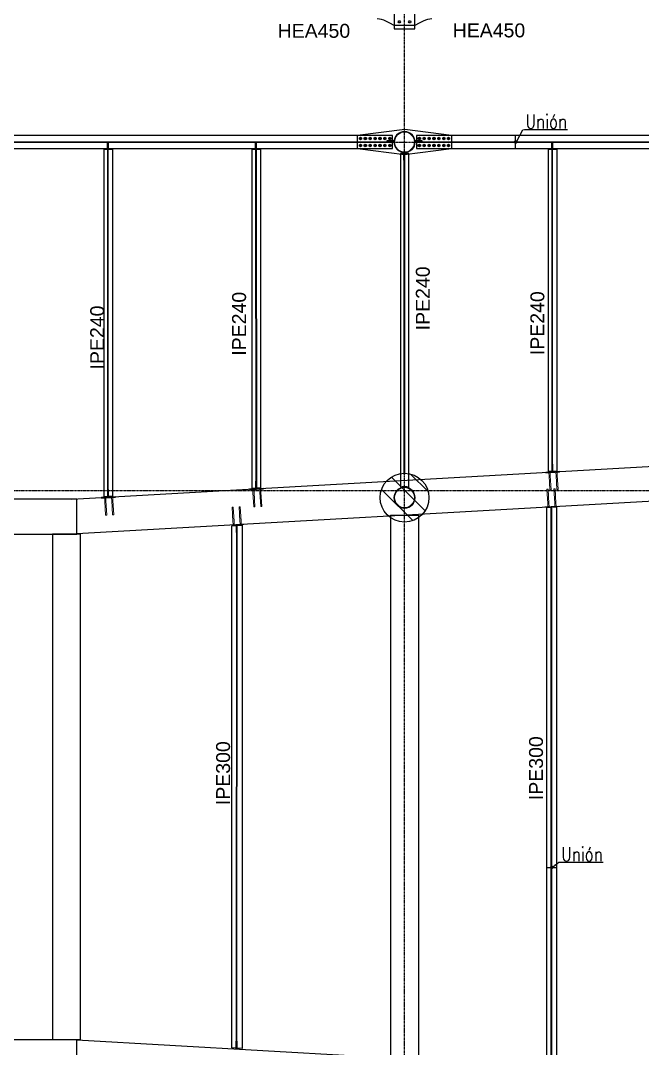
# Model space of a CAD drawing. Header units: millimetres. Extents: x -12345 to 95575, y -10691 to 31862.
# Drawn here: x 45490 to 54414, y 9000 to 23742 of the extents above; entities that cross this region are included whole.
import ezdxf
from ezdxf.enums import TextEntityAlignment as Align

# ---------------------------------------------------------------- set-up
doc = ezdxf.new("R2010")
doc.units = ezdxf.units.MM
doc.header["$LTSCALE"] = 0.9
doc.linetypes.add('DXK_LINE_DOT3', pattern=[5.9187, 2.979, -0.9799, 0.9799, -0.9799])
doc.layers.get('0').update_dxf_attribs({"color": 255})
for name, color, linetype, lineweight in [('E_COLUMNAS', 1, 'Continuous', 18), ('E_COLUMNAS-1', 1, 'Continuous', 25), ('E_TEXTO', 3, 'Continuous', 9), ('E_VIGAS-1', 254, 'Continuous', 25), ('E_VIGAS-2', 5, 'Continuous', 25), ('HCB_VARILLA', 5, 'Continuous', 15), ('TUBO-REDONDO', 1, 'Continuous', 9)]:
    doc.layers.add(name, color=color, linetype=linetype, lineweight=lineweight)
for name, color, linetype in [('HCB-EJES', 1, 'Continuous'), ('HCB-PLATINAS', 3, 'Continuous'), ('HCB_ALMA', 252, 'Continuous'), ('HCB_PANTALLAS', 6, 'Continuous'), ('HCB_VIGAS', 4, 'Continuous'), ('UNIÒN', 6, 'Continuous')]:
    doc.layers.add(name, color=color, linetype=linetype)
doc.styles.add('CNI_COTAS', font='romans.shx', dxfattribs={"width": 0.8})
doc.styles.add('VERDANA', font='arial.ttf')
doc.dimstyles.new('UNIÒN', dxfattribs={"dimscale": 0, "dimtxt": 200, "dimasz": 60, "dimexe": 4, "dimexo": 4, "dimgap": 15, "dimtad": 1, "dimdec": 0, "dimzin": 4, "dimdsep": 46, "dimtxsty": 'CNI_COTAS', "dimcen": -0.09, "dimclrd": 6, "dimclrt": 3, "dimadec": 0, "dimazin": 0, "dimtfac": 1, "dimtdec": 0, "dimtmove": 2, "dimatfit": 0, "dimfxl": 0.05, "dimtolj": 1, "dimtzin": 0, "dimarcsym": 0})

msp = doc.modelspace()

# ---------------------------------------------------------------- hatches: boundary and pattern name
at = {"layer": 'E_COLUMNAS'}
h = msp.add_hatch(dxfattribs=at)
h.set_pattern_fill('FP_23', color=256, scale=1000, style=0, pattern_type=2)
h.set_pattern_definition([(135, (82662.16, -140662), (-159.09903, -159.09903), [])])
h.paths.add_polyline_path([(51032.5, 16551.5), (51095.9, 16563.4), (51156.2, 16586.7), (51211.1, 16620.7), (51258.8, 16664.2), (51297.7, 16715.7), (51326.5, 16773.6), (51344.2, 16835.7), (51350.2, 16900), (51344.2, 16964.3), (51326.5, 17026.4), (51297.7, 17084.3), (51258.8, 17135.8), (51211.1, 17179.3), (51156.2, 17213.3), (51095.9, 17236.6), (51032.5, 17248.5), (50967.9, 17248.5), (50904.4, 17236.6), (50844.2, 17213.3), (50789.2, 17179.3), (50741.5, 17135.8), (50702.6, 17084.3), (50673.8, 17026.4), (50656.1, 16964.3), (50650.2, 16900), (50656.1, 16835.7), (50673.8, 16773.6), (50702.6, 16715.7), (50741.5, 16664.2), (50789.2, 16620.7), (50844.2, 16586.7), (50904.4, 16563.4), (50967.9, 16551.5)])

# ---------------------------------------------------------------- linework, layer by layer
at = {"color": 1, "linetype": 'Continuous'}
for centre, radius, start, end in [((50367.4, 22050.1), 11.5, 18.0268, 198.0268), ((50367.4, 22050.1), 11.5, 198.0268, 18.0268), ((50367.4, 22050.1), 10, 90.0268, 270.0268), ((50367.4, 22050.1), 10, 270.0268, 90.0268), ((50437.4, 22050.1), 11.5, 18.0268, 198.0268), ((50437.4, 22050.1), 11.5, 198.0268, 18.0268), ((50437.4, 22050.1), 10, 90.0268, 270.0268), ((50437.4, 22050.1), 10, 270.0268, 90.0268), ((50507.4, 22050.1), 11.5, 18.0268, 198.0268), ((50507.4, 22050.1), 11.5, 198.0268, 18.0268), ((50507.4, 22050.1), 10, 90.0268, 270.0268), ((50507.4, 22050.1), 10, 270.0268, 90.0268), ((50577.4, 22050.2), 11.5, 18.0268, 198.0268), ((50577.4, 22050.2), 11.5, 198.0268, 18.0268), ((50577.4, 22050.2), 10, 90.0268, 270.0268), ((50577.4, 22050.2), 10, 270.0268, 90.0268), ((50647.4, 22050.2), 11.5, 18.0268, 198.0268), ((50647.4, 22050.2), 11.5, 198.0268, 18.0268), ((50647.4, 22050.2), 10, 90.0268, 270.0268), ((50647.4, 22050.2), 10, 270.0268, 90.0268), ((50717.4, 22050.2), 11.5, 18.0268, 198.0268), ((50717.4, 22050.2), 11.5, 198.0268, 18.0268), ((50717.4, 22050.2), 10, 90.0268, 270.0268), ((50717.4, 22050.2), 10, 270.0268, 90.0268), ((50787.4, 22050.3), 11.5, 18.0268, 198.0268), ((50787.4, 22050.3), 11.5, 198.0268, 18.0268), ((50787.4, 22050.3), 10, 90.0268, 270.0268), ((50787.4, 22050.3), 10, 270.0268, 90.0268), ((51212.4, 22049.8), 11.5, 18.0268, 198.0268), ((51212.4, 22049.8), 11.5, 198.0268, 18.0268), ((51212.4, 22049.8), 10, 90.0268, 270.0268), ((51212.4, 22049.8), 10, 270.0268, 90.0268), ((51282.4, 22049.8), 11.5, 18.0268, 198.0268), ((51282.4, 22049.8), 11.5, 198.0268, 18.0268), ((51282.4, 22049.8), 10, 90.0268, 270.0268), ((51282.4, 22049.8), 10, 270.0268, 90.0268), ((51352.4, 22049.9), 11.5, 18.0268, 198.0268), ((51352.4, 22049.9), 11.5, 198.0268, 18.0268), ((51352.4, 22049.9), 10, 90.0268, 270.0268), ((51352.4, 22049.9), 10, 270.0268, 90.0268), ((51422.4, 22049.9), 11.5, 18.0268, 198.0268), ((51422.4, 22049.9), 11.5, 198.0268, 18.0268), ((51422.4, 22049.9), 10, 90.0268, 270.0268), ((51422.4, 22049.9), 10, 270.0268, 90.0268), ((51492.4, 22049.9), 11.5, 18.0268, 198.0268), ((51492.4, 22049.9), 11.5, 198.0268, 18.0268), ((51492.4, 22049.9), 10, 90.0268, 270.0268), ((51492.4, 22049.9), 10, 270.0268, 90.0268), ((51562.4, 22050), 11.5, 18.0268, 198.0268), ((51562.4, 22050), 11.5, 198.0268, 18.0268), ((51562.4, 22050), 10, 90.0268, 270.0268), ((51562.4, 22050), 10, 270.0268, 90.0268), ((51632.4, 22050), 11.5, 18.0268, 198.0268), ((51632.4, 22050), 11.5, 198.0268, 18.0268), ((51632.4, 22050), 10, 90.0268, 270.0268), ((51632.4, 22050), 10, 270.0268, 90.0268), ((50367.4, 21950.1), 11.5, 18.0268, 198.0268), ((50367.4, 21950.1), 11.5, 198.0268, 18.0268), ((50367.4, 21950.1), 10, 90.0268, 270.0268), ((50367.4, 21950.1), 10, 270.0268, 90.0268), ((50437.4, 21950.1), 11.5, 18.0268, 198.0268), ((50437.4, 21950.1), 11.5, 198.0268, 18.0268), ((50437.4, 21950.1), 10, 90.0268, 270.0268), ((50437.4, 21950.1), 10, 270.0268, 90.0268), ((50507.4, 21950.1), 11.5, 18.0268, 198.0268), ((50507.4, 21950.1), 11.5, 198.0268, 18.0268), ((50507.4, 21950.1), 10, 90.0268, 270.0268), ((50507.4, 21950.1), 10, 270.0268, 90.0268), ((50577.4, 21950.2), 11.5, 18.0268, 198.0268), ((50577.4, 21950.2), 11.5, 198.0268, 18.0268), ((50577.4, 21950.2), 10, 90.0268, 270.0268), ((50577.4, 21950.2), 10, 270.0268, 90.0268), ((50647.4, 21950.2), 11.5, 18.0268, 198.0268), ((50647.4, 21950.2), 11.5, 198.0268, 18.0268), ((50647.4, 21950.2), 10, 90.0268, 270.0268), ((50647.4, 21950.2), 10, 270.0268, 90.0268), ((50717.4, 21950.2), 11.5, 18.0268, 198.0268), ((50717.4, 21950.2), 11.5, 198.0268, 18.0268), ((50717.4, 21950.2), 10, 90.0268, 270.0268), ((50717.4, 21950.2), 10, 270.0268, 90.0268), ((50787.4, 21950.3), 11.5, 18.0268, 198.0268), ((50787.4, 21950.3), 11.5, 198.0268, 18.0268), ((50787.4, 21950.3), 10, 90.0268, 270.0268), ((50787.4, 21950.3), 10, 270.0268, 90.0268), ((51212.4, 21949.8), 11.5, 18.0268, 198.0268), ((51212.4, 21949.8), 11.5, 198.0268, 18.0268), ((51212.4, 21949.8), 10, 90.0268, 270.0268), ((51212.4, 21949.8), 10, 270.0268, 90.0268), ((51282.4, 21949.8), 11.5, 18.0268, 198.0268), ((51282.4, 21949.8), 11.5, 198.0268, 18.0268), ((51282.4, 21949.8), 10, 90.0268, 270.0268), ((51282.4, 21949.8), 10, 270.0268, 90.0268), ((51352.4, 21949.9), 11.5, 18.0268, 198.0268), ((51352.4, 21949.9), 11.5, 198.0268, 18.0268), ((51352.4, 21949.9), 10, 90.0268, 270.0268), ((51352.4, 21949.9), 10, 270.0268, 90.0268), ((51422.4, 21949.9), 11.5, 18.0268, 198.0268), ((51422.4, 21949.9), 11.5, 198.0268, 18.0268), ((51422.4, 21949.9), 10, 90.0268, 270.0268), ((51422.4, 21949.9), 10, 270.0268, 90.0268), ((51492.4, 21949.9), 11.5, 18.0268, 198.0268), ((51492.4, 21949.9), 11.5, 198.0268, 18.0268), ((51492.4, 21949.9), 10, 90.0268, 270.0268), ((51492.4, 21949.9), 10, 270.0268, 90.0268), ((51562.4, 21950), 11.5, 18.0268, 198.0268), ((51562.4, 21950), 11.5, 198.0268, 18.0268), ((51562.4, 21950), 10, 90.0268, 270.0268), ((51562.4, 21950), 10, 270.0268, 90.0268), ((51632.4, 21950), 11.5, 18.0268, 198.0268), ((51632.4, 21950), 11.5, 198.0268, 18.0268), ((51632.4, 21950), 10, 90.0268, 270.0268), ((51632.4, 21950), 10, 270.0268, 90.0268)]:
    msp.add_arc(centre, radius, start, end, dxfattribs=at)
at = {"layer": 'E_COLUMNAS', "linetype": 'Continuous'}
for radius in [152.5, 142.5]:
    msp.add_circle((51000, 16900), radius, dxfattribs=at)
at = {"layer": 'E_COLUMNAS-1'}
msp.add_circle((51000, 16900), 350, dxfattribs=at)
at = {"layer": 'E_VIGAS-1', "color": 30, "true_color": 0xf26722}
for p, q in [((50800, 16649.9), (50800, 8856.7)), ((50800, 16649.9), (51200, 16649.9)), ((51200, 16649.9), (51200, 8856.7)), ((46300.2, 9123.1), (59506.1, 8370.3))]:
    msp.add_line(p, q, dxfattribs=at)
msp.add_lwpolyline([(46350.2, 9128.5), (46350.2, 16375.2), (45950.2, 16375.2), (45950.2, 9128.5), (46350.2, 9128.5)], dxfattribs=at)
at = {"layer": 'E_VIGAS-2', "color": 30, "true_color": 0xf26722}
for p, q in [((46224.6, 16875.2), (59500.2, 17630.6)), ((59500.2, 17129.8), (46300.2, 16378.7))]:
    msp.add_line(p, q, dxfattribs=at)
at = {"layer": 'HCB-EJES', "linetype": 'DXK_LINE_DOT3'}
for p, q in [((51000, -3906.8), (51000, 29407)), ((-6888.4, 22000), (90118.8, 22000)), ((-10844.5, 17000), (94075, 17000))]:
    msp.add_line(p, q, dxfattribs=at)
at = {"layer": 'HCB-PLATINAS'}
for points in [[(53026.1, 17256.2), (53225.7, 17267.6), (53225.4, 17273.6), (53025.7, 17262.2)], [(53122, 17267.7), (53116, 17267.3), (53116, 17277.9), (53116, 17377.9), (53122, 17377.9), (53122, 17277.9)], [(48871.7, 17025.8), (48865.7, 17025.5), (48865.6, 17036), (48865.6, 17136), (48871.6, 17136), (48871.6, 17036)], [(46747, 16904.9), (46741, 16904.6), (46741, 16915.1), (46741, 17015.1), (46747, 17015.1), (46747, 16915.1)], [(48775.7, 17014.4), (48975.4, 17025.7), (48975, 17031.7), (48775.4, 17020.3)], [(46651.1, 16893.5), (46850.7, 16904.8), (46850.4, 16910.8), (46650.7, 16899.5)], [(53012.3, 16766.6), (53212, 16778.1), (53212.3, 16772.1), (53012.7, 16760.6)], [(53108.9, 16766.1), (53103, 16765.8), (53102.9, 16756), (53102.9, 16656), (53108.9, 16656), (53108.9, 16756)], [(48495, 16509.5), (48694.7, 16521), (48695, 16515), (48495.4, 16503.5)], [(48591.6, 16509.1), (48585.7, 16508.7), (48585.6, 16498.9), (48585.6, 16398.9), (48591.6, 16398.9), (48591.6, 16498.9)], [(48591.6, 8992.5), (48585.7, 8992.8), (48585.6, 9002.7), (48585.6, 9102.7), (48591.6, 9102.7), (48591.6, 9002.7)]]:
    msp.add_lwpolyline(points, close=True, dxfattribs=at)
at = {"layer": 'HCB_ALMA'}
for p, q in [((42661.5, 22004.7), (50831.4, 22004.6)), ((42661.5, 21995.3), (50831.4, 21995.3)), ((51161.6, 22004.7), (59331.4, 22004.6)), ((51161.6, 21995.3), (59331.4, 21995.3)), ((46743.3, 16921.3), (46743.3, 21900.3)), ((46749.5, 16921.3), (46749.5, 21895)), ((48871.6, 17036), (48868.3, 21895)), ((48878.3, 17036.2), (48874.5, 21895)), ((50996.9, 17238.5), (50996.9, 21849.5)), ((51003.1, 17238.5), (51003.1, 21849.5)), ((53118.3, 17284), (53118.3, 21895)), ((53124.5, 17284), (53124.5, 21895)), ((53105.4, 8751.7), (53105.4, 16749.3)), ((53112.5, 8751.7), (53112.5, 16749.3)), ((48588.1, 9009.3), (48591.6, 16499.1)), ((48595.2, 9009.3), (48599.2, 16499.5))]:
    msp.add_line(p, q, dxfattribs=at)
at = {"layer": 'HCB_PANTALLAS'}
msp.add_lwpolyline([(42700.1, 16375.3), (46300.1, 16375.3), (46300.1, 16875.3), (38700.1, 16875.3), (38700.1, 16375.3), (42300.1, 16375.3), (42300.1, 9125.3), (38700.1, 9125.3), (38700.1, 8625.3), (46300.1, 8625.3), (46300.1, 9125.3), (42700.1, 9125.3)], close=True, dxfattribs=at)
at = {"layer": 'HCB_VARILLA', "color": 5}
for points in [[(53076.6, 17257.6), (53080.1, 17259.3), (53083.8, 17258), (53085.9, 17257.3), (53088.5, 17251.8), (53090.7, 17214.3), (53102.3, 17010.1), (53086.3, 17009.2), (53074.7, 17213.4), (53072.5, 17250.8), (53074.6, 17256.6)], [(53176.4, 17263.3), (53179.9, 17265), (53183.6, 17263.7), (53185.7, 17263), (53188.4, 17257.4), (53190.5, 17220), (53202.1, 17015.8), (53186.1, 17014.9), (53174.5, 17219.1), (53172.4, 17256.5), (53174.4, 17262.3)], [(48826.2, 17015.7), (48829.7, 17017.4), (48833.4, 17016.1), (48835.5, 17015.4), (48838.2, 17009.9), (48840.3, 16972.5), (48851.9, 16768.3), (48835.9, 16767.4), (48824.3, 16971.6), (48822.2, 17009), (48824.2, 17014.8)], [(48926, 17021.4), (48929.6, 17023.1), (48933.3, 17021.8), (48935.3, 17021.1), (48938, 17015.6), (48940.1, 16978.1), (48951.8, 16774), (48935.8, 16773.1), (48924.2, 16977.2), (48922, 17014.7), (48924, 17020.5)], [(53062.6, 16771), (53066.3, 16769.7), (53069.9, 16771.4), (53071.8, 16772.4), (53073.9, 16778.1), (53071.7, 16815.6), (53060, 17019.7), (53044, 17018.8), (53055.7, 16814.7), (53057.9, 16777.2), (53060.6, 16771.7)], [(53162.5, 16776.7), (53166.2, 16775.4), (53169.7, 16777.1), (53171.7, 16778.1), (53173.7, 16783.9), (53171.5, 16821.3), (53159.8, 17025.5), (53143.8, 17024.6), (53155.6, 16820.4), (53157.7, 16783), (53160.4, 16777.4)], [(46701.6, 16894.8), (46705.1, 16896.5), (46708.8, 16895.2), (46710.9, 16894.5), (46713.5, 16889), (46715.7, 16851.6), (46727.3, 16647.4), (46711.3, 16646.5), (46699.7, 16850.7), (46697.5, 16888.1), (46699.6, 16893.9)], [(46801.4, 16900.5), (46804.9, 16902.2), (46808.6, 16900.9), (46810.7, 16900.2), (46813.4, 16894.7), (46815.5, 16857.2), (46827.1, 16653.1), (46811.1, 16652.2), (46799.5, 16856.3), (46797.4, 16893.8), (46799.4, 16899.6)], [(48545.3, 16513.9), (48549, 16512.6), (48552.6, 16514.3), (48554.6, 16515.3), (48556.6, 16521.1), (48554.4, 16558.5), (48542.7, 16762.7), (48526.7, 16761.8), (48538.4, 16557.6), (48540.6, 16520.2), (48543.3, 16514.7)], [(48645.2, 16519.7), (48648.9, 16518.4), (48652.4, 16520.1), (48654.4, 16521), (48656.4, 16526.8), (48654.2, 16564.3), (48642.5, 16768.4), (48626.5, 16767.5), (48638.3, 16563.3), (48640.4, 16525.9), (48643.1, 16520.4)]]:
    msp.add_lwpolyline(points, close=True, dxfattribs=at)
at = {"layer": 'HCB_VIGAS'}
for points in [[(51150, 23671.9), (51150, 24121.9), (51150, 24325.3), (50850, 24325.3), (50850, 24121.9), (50850, 23671.9), (50850, 23621.9), (51150, 23621.9)], [(50907.7, 23721.9), (50916.3, 23736.9), (50933.7, 23736.9), (50942.3, 23721.9), (50933.7, 23706.9), (50916.3, 23706.9)], [(51057.7, 23721.9), (51066.3, 23736.9), (51083.7, 23736.9), (51092.3, 23721.9), (51083.7, 23706.9), (51066.3, 23706.9)], [(50327.4, 21905), (50827.4, 21905), (50827.4, 22095), (50327.4, 22095), (43172.5, 22095), (42672.5, 22095), (42672.5, 21905), (43172.5, 21905)], [(46733.5, 21905), (46743.5, 21905), (46743.5, 21995.3), (46733.5, 21995.3)], [(46743.5, 21895), (46750.6, 21895), (46750.6, 21985.3), (46743.5, 21985.3)], [(48858.5, 21905), (48868.5, 21905), (48868.5, 21995.3), (48858.5, 21995.3)], [(48868.5, 21895), (48875.6, 21895), (48875.6, 21985.3), (48868.5, 21985.3)], [(50367.4, 22032.7), (50352.4, 22041.4), (50352.4, 22058.7), (50367.4, 22067.4), (50382.4, 22058.7), (50382.4, 22041.4)], [(50367.4, 21932.7), (50352.4, 21941.4), (50352.4, 21958.7), (50367.4, 21967.4), (50382.4, 21958.7), (50382.4, 21941.4)], [(50437.4, 22032.8), (50422.4, 22041.4), (50422.4, 22058.7), (50437.4, 22067.4), (50452.4, 22058.8), (50452.4, 22041.4)], [(50437.4, 21932.8), (50422.4, 21941.4), (50422.4, 21958.7), (50437.4, 21967.4), (50452.4, 21958.8), (50452.4, 21941.4)], [(50507.4, 22032.8), (50492.4, 22041.5), (50492.4, 22058.8), (50507.4, 22067.4), (50522.4, 22058.8), (50522.4, 22041.5)], [(50507.4, 21932.8), (50492.4, 21941.5), (50492.4, 21958.8), (50507.4, 21967.4), (50522.4, 21958.8), (50522.4, 21941.5)], [(50577.4, 22032.8), (50562.4, 22041.5), (50562.4, 22058.8), (50577.4, 22067.5), (50592.4, 22058.8), (50592.4, 22041.5)], [(50577.4, 21932.8), (50562.4, 21941.5), (50562.4, 21958.8), (50577.4, 21967.5), (50592.4, 21958.8), (50592.4, 21941.5)], [(50647.4, 22032.9), (50632.4, 22041.5), (50632.4, 22058.8), (50647.4, 22067.5), (50662.4, 22058.9), (50662.4, 22041.5)], [(50647.4, 21932.9), (50632.4, 21941.5), (50632.4, 21958.8), (50647.4, 21967.5), (50662.4, 21958.9), (50662.4, 21941.5)], [(50717.4, 22032.9), (50702.4, 22041.6), (50702.4, 22058.9), (50717.4, 22067.5), (50732.4, 22058.9), (50732.4, 22041.6)], [(50717.4, 21932.9), (50702.4, 21941.6), (50702.4, 21958.9), (50717.4, 21967.5), (50732.4, 21958.9), (50732.4, 21941.6)], [(50846.3, 22014.6), (50747.5, 22014.9), (50747.4, 22004.9), (50845.4, 22004.6), (50847.4, 22004.6), (50847.5, 22014.6)], [(50787.4, 22032.9), (50772.4, 22041.6), (50772.4, 22058.9), (50787.4, 22067.6), (50802.4, 22058.9), (50802.4, 22041.6)], [(50787.4, 21932.9), (50772.4, 21941.6), (50772.4, 21958.9), (50787.4, 21967.6), (50802.4, 21958.9), (50802.4, 21941.6)], [(51152.4, 22004.7), (51154.4, 22004.7), (51252.4, 22004.7), (51252.4, 22014.7), (51153.5, 22014.7), (51152.4, 22014.7)], [(58827.5, 21905), (59327.5, 21905), (59327.5, 22095), (58827.5, 22095), (51672.4, 22095), (51172.4, 22095), (51172.4, 21905), (51672.4, 21905)], [(51212.4, 22032.5), (51197.4, 22041.1), (51197.3, 22058.5), (51212.3, 22067.1), (51227.3, 22058.5), (51227.4, 22041.2)], [(51212.4, 21932.5), (51197.4, 21941.1), (51197.4, 21958.5), (51212.4, 21967.1), (51227.4, 21958.5), (51227.4, 21941.2)], [(51282.4, 22032.5), (51267.4, 22041.2), (51267.3, 22058.5), (51282.3, 22067.2), (51297.3, 22058.5), (51297.4, 22041.2)], [(51282.4, 21932.5), (51267.4, 21941.2), (51267.4, 21958.5), (51282.4, 21967.2), (51297.4, 21958.5), (51297.4, 21941.2)], [(51352.4, 22032.5), (51337.4, 22041.2), (51337.3, 22058.5), (51352.3, 22067.2), (51367.3, 22058.5), (51367.4, 22041.2)], [(51352.4, 21932.5), (51337.4, 21941.2), (51337.4, 21958.5), (51352.4, 21967.2), (51367.4, 21958.5), (51367.4, 21941.2)], [(51422.4, 22032.6), (51407.4, 22041.2), (51407.3, 22058.6), (51422.3, 22067.2), (51437.3, 22058.6), (51437.4, 22041.2)], [(51422.4, 21932.6), (51407.4, 21941.2), (51407.4, 21958.6), (51422.4, 21967.2), (51437.4, 21958.6), (51437.4, 21941.2)], [(51492.4, 22032.6), (51477.4, 22041.3), (51477.3, 22058.6), (51492.3, 22067.3), (51507.3, 22058.6), (51507.4, 22041.3)], [(51492.4, 21932.6), (51477.4, 21941.3), (51477.4, 21958.6), (51492.4, 21967.3), (51507.4, 21958.6), (51507.4, 21941.3)], [(51562.4, 22032.6), (51547.4, 22041.3), (51547.3, 22058.6), (51562.3, 22067.3), (51577.3, 22058.6), (51577.4, 22041.3)], [(51562.4, 21932.6), (51547.4, 21941.3), (51547.4, 21958.6), (51562.4, 21967.3), (51577.4, 21958.6), (51577.4, 21941.3)], [(51632.4, 22032.7), (51617.4, 22041.3), (51617.3, 22058.7), (51632.3, 22067.3), (51647.3, 22058.7), (51647.4, 22041.3)], [(51632.4, 21932.7), (51617.4, 21941.3), (51617.4, 21958.7), (51632.4, 21967.3), (51647.4, 21958.7), (51647.4, 21941.3)], [(53108.5, 21905), (53118.5, 21905), (53118.5, 21995.3), (53108.5, 21995.3)], [(53118.5, 21895), (53125.6, 21895), (53125.6, 21985.3), (53118.5, 21985.3)], [(46690, 16911.7), (46690, 21895), (46810, 21895), (46810, 16918.5)], [(48814.3, 17032.6), (48815, 21895), (48935, 21895), (48935, 17039.4)], [(50986.9, 21846.3), (50986.9, 21737.5), (50996.9, 21737.5), (50996.9, 21845.3), (50996.9, 21847.5), (50986.9, 21847.5)], [(53065, 17274.4), (53065, 21895), (53185, 21895), (53185, 17281.3)], [(53037.5, 16752.1), (53037.5, 8749), (53187.5, 8740.5), (53187.5, 16760.6)], [(48520.2, 9006.6), (48520.2, 16495), (48670.2, 16503.6), (48670.2, 8998)]]:
    msp.add_lwpolyline(points, close=True, dxfattribs=at)
at = {"layer": 'HCB_VIGAS', "color": 8}
msp.add_lwpolyline([(51268, 23734.5), (51209.7, 23706), (51150, 23671.9), (50850, 23671.9), (50790.3, 23706), (50732, 23734.5)], dxfattribs=at)
msp.add_lwpolyline([(51672.4, 21900), (50999.9, 21817.9), (50327.4, 21900), (50327.4, 22100), (51004.7, 22183.3), (51672.4, 22100)], close=True, dxfattribs=at)
msp.add_lwpolyline([(51672.4, 21900), (50999.9, 21817.9), (50327.4, 21900), (50327.4, 22100), (51004.7, 22183.3), (51672.4, 22100)], close=True, dxfattribs=at)
at = {"layer": 'HCB_VIGAS'}
msp.add_lwpolyline([(51060, 17050.2), (51060, 21825.2), (51060, 21837.5), (50940, 21837.5), (50940, 21825.2), (50940, 17050.2, -0.1686754)], format="xyb", close=True, dxfattribs=at)
at = {"layer": 'HCB_VIGAS', "color": 8}
for centre, start, end in [((50542.2, 23271.9), 67.69133, 82.56378), ((51457.8, 23271.9), 97.43622, 112.30865)]:
    msp.add_arc(centre, 500, start, end, dxfattribs=at)
at = {"layer": 'TUBO-REDONDO'}
for points in [[(51149.5, 22029.8, 1), (50850.3, 21970.2, 1)], [(51139.7, 21972.2, 1), (50860.1, 22027.8, 1)]]:
    msp.add_lwpolyline(points, format="xyb", close=True, dxfattribs=at)
at = {"layer": 'UNIÒN', "color": 2, "const_width": 25}
for points in [[(52594.3, 21987.5, 1), (52594.3, 22012.5, 1)], [(53100, 11596.5, 1), (53125, 11596.5, 1)]]:
    msp.add_lwpolyline(points, format="xyb", close=True, dxfattribs=at)
at = {"layer": 'UNIÒN'}
for points in [[(52594.3, 21905), (52594.3, 22094)], [(53037.5, 11596.5), (53187.5, 11596.5)]]:
    msp.add_lwpolyline(points, dxfattribs=at)

# ---------------------------------------------------------------- texts
at = {"layer": 'E_TEXTO', "style": 'VERDANA'}
for p in [(49699.8, 23494.5), (52211.3, 23500.8)]:
    msp.add_text('HEA450', height=200, dxfattribs=at).set_placement(p, align=Align.CENTER)
for s, p in [('IPE240', (51362.3, 19757.6)), ('IPE240', (48726, 19392.9)), ('IPE240', (53005.8, 19401.1)), ('IPE240', (46690, 19196.1)), ('IPE300', (52986.4, 13019)), ('IPE300', (48496.3, 12947.6))]:
    msp.add_text(s, height=200, rotation=90, dxfattribs=at).set_placement(p, align=Align.CENTER)
at = {"layer": 'UNIÒN', "color": 3, "char_height": 200, "attachment_point": 7, "style": 'CNI_COTAS'}
for insert in [(52735.8, 22192.7), (53248.8, 11687)]:
    msp.add_mtext('Unión', dxfattribs=dict(at, insert=insert))

# ---------------------------------------------------------------- leaders
at = {"layer": 'UNIÒN', "annotation_type": 0, "has_hookline": 1, "hookline_direction": 0, "text_width": 601.9}
for points in [[(52606, 22004.6), (52699.3, 22175.5), (52720.8, 22177.7)], [(53117.2, 11594.1), (53212.3, 11672), (53233.8, 11672)]]:
    msp.add_leader(points, dimstyle='UNIÒN', override={"dimscale": 1}, dxfattribs=at)

doc.saveas('drawing.dxf')
